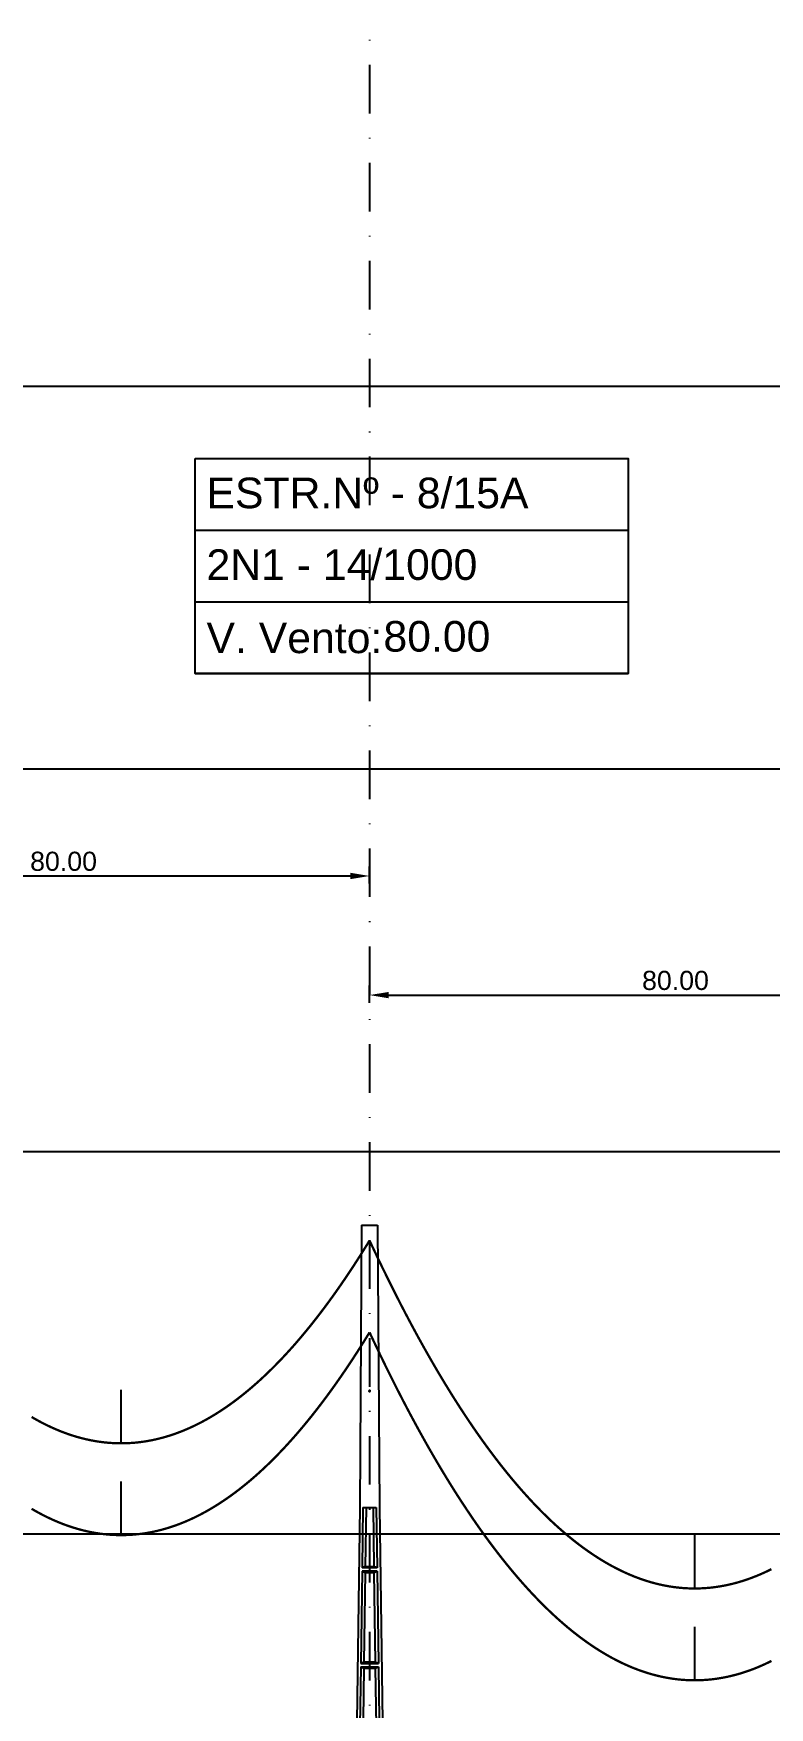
# Model space of a CAD drawing. Header units: metres. Extents: x -121 to 9872, y 3505 to 10721.
# Drawn here: x 8963.8 to 9060.1, y 8877.3 to 9096.1 of the extents above; entities that cross this region are included whole.
import ezdxf
from ezdxf.enums import TextEntityAlignment as Align

# ---------------------------------------------------------------- set-up
doc = ezdxf.new("R2010")
doc.units = ezdxf.units.M
doc.header["$PDMODE"] = 2
doc.linetypes.add('DASHDOT', pattern=[25.4, 12.7, -6.35, 0, -6.35])
for name, color, linetype in [('Cabeçalho', 7, 'Continuous'), ('CON-EOL- CA MAGNOLIA', 210, 'Continuous'), ('cotas', 7, 'Continuous'), ('Grade', 9, 'Continuous'), ('Ind.Rot', 8, 'DASHDOT'), ('POSTE DT', 7, 'Continuous')]:
    doc.layers.add(name, color=color, linetype=linetype)
doc.styles.add('Arial', font='arial.ttf')
doc.styles.add('SIMM-PADRÃO_(TXT)', font='arial.ttf', dxfattribs={"height": 2})
doc.styles.get("Standard").update_dxf_attribs({"font": 'arial.ttf'})
doc.dimstyles.new('ISO-25', dxfattribs={"dimtxt": 2.5, "dimasz": 2.5, "dimexe": 1.25, "dimexo": 0.625, "dimtad": 1, "dimzin": 1, "dimtxsty": 'Standard', "dimcen": 2.5, "dimaunit": 1, "dimadec": 3, "dimazin": 3, "dimtfac": 1, "dimtmove": 0, "dimatfit": 3, "dimfxlon": 1, "dimarcsym": 0})

# ---------------------------------------------------------------- blocks, each defined once
blk = doc.blocks.new('*U1')
at = {"layer": 'POSTE DT', "extrusion": (0, 1, 0)}
for p, q in [((-3.31, 378.23), (-4.05, 262)), ((-3.31, 378.23), (3.31, 378.23)), ((3.31, 378.23), (4.06, 262)), ((-4.05, 262), (-7.72, 0)), ((-4.05, 262), (-4.05, 262)), ((-2.73, 262), (-3.08, 237.05)), ((-2.73, 262), (2.75, 262)), ((-1.42, 262), (-1.77, 237.57)), ((1.43, 262), (1.77, 237.57)), ((2.75, 262), (3.1, 237.05)), ((4.06, 262), (7.72, 0)), ((-3.1, 235.74), (-3.63, 197.65)), ((3.11, 235.73), (-3.1, 235.74)), ((3.1, 237.05), (-3.08, 237.05)), ((-1.8, 235.21), (-2.32, 198.19)), ((1.8, 235.21), (2.32, 198.19)), ((3.11, 235.73), (3.65, 197.65)), ((-3.65, 196.34), (-4.19, 158.25)), ((-2.35, 195.8), (-2.87, 158.8)), ((2.35, 195.8), (2.87, 158.8)), ((3.66, 196.34), (4.2, 158.25)), ((-4.21, 156.94), (-4.74, 118.85)), ((-2.9, 156.39), (-3.42, 119.41)), ((2.91, 156.39), (3.42, 119.41)), ((4.21, 156.94), (4.75, 118.85)), ((-4.76, 117.54), (-5.29, 79.45)), ((4.77, 117.54), (-4.76, 117.54)), ((4.75, 118.85), (-4.74, 118.85)), ((4.77, 117.54), (5.3, 79.45)), ((-3.46, 116.98), (-3.97, 80.02)), ((3.46, 116.98), (3.98, 80.02)), ((-5.31, 78.14), (-5.85, 40.06)), ((5.32, 78.14), (-5.31, 78.14)), ((5.3, 79.45), (-5.29, 79.45)), ((-4.01, 77.57), (-4.53, 40.63)), ((4.01, 77.57), (4.53, 40.63)), ((5.32, 78.14), (5.85, 40.06)), ((-5.86, 38.74), (-6.41, 0)), ((5.87, 38.74), (-5.86, 38.74)), ((5.85, 40.06), (-5.85, 40.06)), ((-4.56, 38.17), (-5.1, 0)), ((4.56, 38.17), (5.1, 0)), ((5.87, 38.74), (6.41, 0)), ((-6.41, 0), (-7.72, 0)), ((-5.1, 0), (-6.41, 0)), ((5.1, 0), (-5.1, 0)), ((6.41, 0), (5.1, 0)), ((7.72, 0), (6.41, 0))]:
    blk.add_line(p, q, dxfattribs=at)
at = {"layer": 'POSTE DT', "ltscale": 3}
for points in [[(-3.65, 196.34), (3.66, 196.34)], [(-3.63, 197.65), (3.65, 197.65)], [(-4.21, 156.94), (4.21, 156.94)], [(4.2, 158.25), (-4.19, 158.25)]]:
    blk.add_lwpolyline(points, dxfattribs=at)
at = {"layer": 'POSTE DT'}
for points, knots in [([(0.25, 309.94), (0.25, 309.93), (0.25, 309.93), (0.25, 309.92), (0.25, 309.91), (0.25, 309.9), (0.25, 309.89), (0.24, 309.85), (0.22, 309.82), (0.19, 309.77), (0.16, 309.74), (0.11, 309.71), (0.08, 309.7), (0.01, 309.68), (-0.02, 309.68), (-0.08, 309.7), (-0.11, 309.71), (-0.16, 309.74), (-0.18, 309.76), (-0.21, 309.8), (-0.22, 309.82), (-0.24, 309.85), (-0.24, 309.87), (-0.25, 309.89), (-0.25, 309.9), (-0.25, 309.92), (-0.25, 309.92), (-0.25, 309.93), (-0.25, 309.94), (-0.25, 309.95), (-0.25, 309.95), (-0.25, 309.96), (-0.25, 309.97), (-0.24, 310), (-0.23, 310.02), (-0.21, 310.07), (-0.2, 310.09), (-0.15, 310.14), (-0.13, 310.15), (-0.07, 310.18), (-0.03, 310.19), (0.03, 310.19), (0.06, 310.18), (0.12, 310.16), (0.14, 310.14), (0.18, 310.11), (0.2, 310.09), (0.21, 310.06), (0.22, 310.05), (0.23, 310.04), (0.24, 310.01), (0.24, 309.99), (0.25, 309.97), (0.25, 309.96), (0.25, 309.95), (0.25, 309.94), (0.25, 309.94), (0.25, 309.94), (0.25, 309.94)], [-54.728303, -54.728303, -54.728303, -54.728303, -54.309038, -54.309038, -53.647169, -53.647169, -52.532885, -52.532885, -48.86224, -48.86224, -45.282765, -45.282765, -41.52867, -41.52867, -37.867486, -37.867486, -34.454589, -34.454589, -31.301423, -31.301423, -28.48103, -28.48103, -26.961755, -26.961755, -25.7544, -25.7544, -25.136228, -25.136228, -24.64409, -24.64409, -24.094201, -24.094201, -23.191199, -23.191199, -20.494482, -20.494482, -17.342863, -17.342863, -13.645538, -13.645538, -9.835989, -9.835989, -6.296781, -6.296781, -3.005029, -3.005029, 0, 0, 0, 1.527594, 1.527594, 3.697216, 3.697216, 4.489727, 4.489727, 5.01438, 5.01438, 5.095313, 5.095313, 5.095313, 5.095313]), ([(-3.1, 235.74), (-2.88, 235.65), (-2.67, 235.56), (-2.23, 235.39), (-2.02, 235.3), (-1.8, 235.21)], [0.055576, 0.055576, 0.055576, 0.055576, 56.767409, 56.767409, 113.50757, 113.50757, 113.50757, 113.50757]), ([(-1.77, 237.57), (-1.99, 237.49), (-2.21, 237.4), (-2.64, 237.22), (-2.86, 237.14), (-3.08, 237.05)], [0, 0, 0, 0, 56.660495, 56.660495, 113.412826, 113.412826, 113.412826, 113.412826]), ([(-1.8, 235.21), (-1.2, 235.21), (-0.6, 235.21), (0.6, 235.21), (1.2, 235.21), (1.8, 235.21)], [0, 0, 0, 0, 68.567797, 68.567797, 137.136247, 137.136247, 137.136247, 137.136247]), ([(1.77, 237.57), (1.18, 237.57), (0.59, 237.57), (-0.59, 237.57), (-1.18, 237.57), (-1.77, 237.57)], [0, 0, 0, 0, 67.306894, 67.306894, 134.614447, 134.614447, 134.614447, 134.614447]), ([(3.1, 237.05), (2.87, 237.14), (2.65, 237.23), (2.21, 237.4), (1.99, 237.49), (1.77, 237.57)], [0, 0, 0, 0, 56.738948, 56.738948, 113.38731, 113.38731, 113.38731, 113.38731]), ([(1.8, 235.21), (2.02, 235.3), (2.24, 235.38), (2.68, 235.56), (2.89, 235.65), (3.11, 235.73)], [0, 0, 0, 0, 56.845349, 56.845349, 113.599799, 113.599799, 113.599799, 113.599799]), ([(-3.65, 196.34), (-3.43, 196.25), (-3.22, 196.16), (-2.78, 195.98), (-2.57, 195.89), (-2.35, 195.8)], [0.054307, 0.054307, 0.054307, 0.054307, 63.527131, 63.527131, 127.063246, 127.063246, 127.063246, 127.063246]), ([(-2.32, 198.19), (-2.54, 198.1), (-2.76, 198.01), (-3.2, 197.83), (-3.41, 197.74), (-3.63, 197.65)], [0, 0, 0, 0, 63.412073, 63.412073, 126.777421, 126.777421, 126.777421, 126.777421]), ([(-2.35, 195.8), (-1.57, 195.8), (-0.78, 195.8), (0.79, 195.8), (1.57, 195.8), (2.35, 195.8)], [0, 0, 0, 0, 89.585713, 89.585713, 179.17191, 179.17191, 179.17191, 179.17191]), ([(2.32, 198.19), (1.55, 198.19), (0.77, 198.19), (-0.77, 198.19), (-1.55, 198.19), (-2.32, 198.19)], [0, 0, 0, 0, 88.31008, 88.31008, 176.620652, 176.620652, 176.620652, 176.620652]), ([(3.65, 197.65), (3.43, 197.74), (3.2, 197.83), (2.76, 198.01), (2.54, 198.1), (2.32, 198.19)], [0, 0, 0, 0, 63.488119, 63.488119, 126.880939, 126.880939, 126.880939, 126.880939]), ([(2.35, 195.8), (2.57, 195.89), (2.79, 195.98), (3.23, 196.16), (3.45, 196.25), (3.66, 196.34)], [0, 0, 0, 0, 63.60246, 63.60246, 127.109696, 127.109696, 127.109696, 127.109696]), ([(-2.87, 158.8), (-3.09, 158.71), (-3.31, 158.62), (-3.75, 158.43), (-3.97, 158.34), (-4.19, 158.25)], [0, 0, 0, 0, 70.301707, 70.301707, 140.590947, 140.590947, 140.590947, 140.590947]), ([(2.87, 158.8), (1.92, 158.8), (0.96, 158.8), (-0.96, 158.8), (-1.91, 158.8), (-2.87, 158.8)], [0, 0, 0, 0, 109.314454, 109.314454, 218.629264, 218.629264, 218.629264, 218.629264]), ([(4.2, 158.25), (3.98, 158.34), (3.76, 158.44), (3.31, 158.62), (3.09, 158.71), (2.87, 158.8)], [0, 0, 0, 0, 70.379198, 70.379198, 140.659718, 140.659718, 140.659718, 140.659718]), ([(-4.21, 156.94), (-3.99, 156.85), (-3.77, 156.75), (-3.34, 156.57), (-3.12, 156.48), (-2.9, 156.39)], [0.053423, 0.053423, 0.053423, 0.053423, 70.429742, 70.429742, 140.90167, 140.90167, 140.90167, 140.90167]), ([(-2.9, 156.39), (-1.94, 156.39), (-0.97, 156.39), (0.97, 156.39), (1.94, 156.39), (2.91, 156.39)], [0, 0, 0, 0, 110.60219, 110.60219, 221.20473, 221.20473, 221.20473, 221.20473]), ([(2.91, 156.39), (3.12, 156.48), (3.34, 156.57), (3.78, 156.75), (4, 156.85), (4.21, 156.94)], [0, 0, 0, 0, 70.506649, 70.506649, 140.914701, 140.914701, 140.914701, 140.914701]), ([(-4.76, 117.54), (-4.54, 117.45), (-4.32, 117.35), (-3.89, 117.17), (-3.67, 117.07), (-3.46, 116.98)], [0.052784, 0.052784, 0.052784, 0.052784, 77.438432, 77.438432, 154.950301, 154.950301, 154.950301, 154.950301]), ([(-3.42, 119.41), (-3.64, 119.32), (-3.86, 119.23), (-4.3, 119.04), (-4.52, 118.95), (-4.74, 118.85)], [0, 0, 0, 0, 77.299547, 77.299547, 154.618634, 154.618634, 154.618634, 154.618634]), ([(3.42, 119.41), (2.28, 119.41), (1.14, 119.41), (-1.14, 119.41), (-2.28, 119.41), (-3.42, 119.41)], [0, 0, 0, 0, 130.319901, 130.319901, 260.640046, 260.640046, 260.640046, 260.640046]), ([(4.75, 118.85), (4.53, 118.95), (4.31, 119.04), (3.87, 119.23), (3.64, 119.32), (3.42, 119.41)], [0, 0, 0, 0, 77.381597, 77.381597, 154.66183, 154.66183, 154.66183, 154.66183]), ([(3.46, 116.98), (3.68, 117.07), (3.89, 117.17), (4.33, 117.35), (4.55, 117.45), (4.77, 117.54)], [0, 0, 0, 0, 77.520013, 77.520013, 154.938747, 154.938747, 154.938747, 154.938747]), ([(-3.46, 116.98), (-2.3, 116.98), (-1.15, 116.98), (1.15, 116.98), (2.31, 116.98), (3.46, 116.98)], [0, 0, 0, 0, 131.617604, 131.617604, 263.235447, 263.235447, 263.235447, 263.235447]), ([(-5.31, 78.14), (-5.09, 78.05), (-4.88, 77.95), (-4.44, 77.76), (-4.23, 77.67), (-4.01, 77.57)], [0.052308, 0.052308, 0.052308, 0.052308, 84.527725, 84.527725, 169.158824, 169.158824, 169.158824, 169.158824]), ([(-3.97, 80.02), (-4.19, 79.93), (-4.41, 79.83), (-4.85, 79.64), (-5.07, 79.55), (-5.29, 79.45)], [0, 0, 0, 0, 84.379671, 84.379671, 168.809376, 168.809376, 168.809376, 168.809376]), ([(-4.01, 77.57), (-2.67, 77.57), (-1.34, 77.57), (1.34, 77.57), (2.67, 77.57), (4.01, 77.57)], [0, 0, 0, 0, 152.632212, 152.632212, 305.264569, 305.264569, 305.264569, 305.264569]), ([(3.98, 80.02), (2.65, 80.02), (1.33, 80.02), (-1.32, 80.02), (-2.65, 80.02), (-3.97, 80.02)], [0, 0, 0, 0, 151.326157, 151.326157, 302.652465, 302.652465, 302.652465, 302.652465]), ([(5.3, 79.45), (5.08, 79.55), (4.86, 79.64), (4.42, 79.83), (4.2, 79.93), (3.98, 80.02)], [0, 0, 0, 0, 84.46863, 84.46863, 168.833721, 168.833721, 168.833721, 168.833721]), ([(4.01, 77.57), (4.23, 77.67), (4.45, 77.76), (4.88, 77.95), (5.1, 78.05), (5.32, 78.14)], [0, 0, 0, 0, 84.616316, 84.616316, 169.129178, 169.129178, 169.129178, 169.129178]), ([(-5.86, 38.74), (-5.65, 38.65), (-5.43, 38.55), (-5, 38.36), (-4.78, 38.26), (-4.56, 38.17)], [0.026524, 0.026524, 0.026524, 0.026524, 91.679563, 91.679563, 183.466041, 183.466041, 183.466041, 183.466041]), ([(-4.53, 40.63), (-4.75, 40.53), (-4.97, 40.44), (-5.41, 40.25), (-5.63, 40.15), (-5.85, 40.06)], [0, 0, 0, 0, 91.523648, 91.523648, 183.126775, 183.126775, 183.126775, 183.126775]), ([(-4.56, 38.17), (-3.04, 38.17), (-1.52, 38.17), (1.52, 38.17), (3.04, 38.17), (4.56, 38.17)], [0, 0, 0, 0, 173.646192, 173.646192, 347.292451, 347.292451, 347.292451, 347.292451]), ([(4.53, 40.63), (3.02, 40.63), (1.51, 40.63), (-1.51, 40.63), (-3.02, 40.63), (-4.53, 40.63)], [0, 0, 0, 0, 172.33304, 172.33304, 344.666151, 344.666151, 344.666151, 344.666151]), ([(5.85, 40.06), (5.63, 40.15), (5.41, 40.25), (4.97, 40.44), (4.75, 40.53), (4.53, 40.63)], [0, 0, 0, 0, 91.621326, 91.621326, 183.137324, 183.137324, 183.137324, 183.137324]), ([(4.56, 38.17), (4.78, 38.26), (5, 38.36), (5.43, 38.55), (5.65, 38.65), (5.87, 38.74)], [0, 0, 0, 0, 91.776928, 91.776928, 183.448614, 183.448614, 183.448614, 183.448614])]:
    blk.add_open_spline(points, degree=3, knots=knots, dxfattribs=at)
blk = doc.blocks.new('Bloco P Sup')
at = {"layer": 'Cabeçalho'}
blk.add_lwpolyline([(-11.66, -3.34), (44.97, -3.34), (44.97, -31.45), (-11.66, -31.45)], close=True, dxfattribs=at)
for points in [[(-11.66, -12.71), (44.97, -12.71)], [(-11.66, -22.08), (44.97, -22.08)], [(-11.66, -31.45), (44.97, -31.45)]]:
    blk.add_lwpolyline(points, dxfattribs=at)
at = {"layer": 'Cabeçalho', "style": 'Arial'}
blk.add_text('V. Vento:', height=4, dxfattribs=at).set_placement((-10.16, -26.77), align=Align.MIDDLE_LEFT)
at = {"layer": 'Cabeçalho', "style": 'SIMM-PADRÃO_(TXT)'}
for tag, p in [('ESTRUTURANUM', (-10.16, -11.03)), ('TIPO_ESFORÇO', (-10.16, -20.4)), ('VÃOVENTO', (12.97, -29.77))]:
    blk.add_attdef(tag, text='', height=4, dxfattribs=at).set_placement(p, align=Align.BOTTOM_LEFT)
blk = doc.blocks.new('*D154')
at = {"layer": 'cotas', "color": 0, "lineweight": -2, "transparency": 16777216}
for p, q in [((8927.77, 8985), (8927.77, 8987.25)), ((8930.27, 8986), (9005.27, 8986)), ((9007.77, 8985), (9007.77, 8987.25))]:
    blk.add_line(p, q, dxfattribs=at)
at = {"layer": 'cotas', "color": 0, "transparency": 16777216}
for points in [[(8930.27, 8986.41), (8930.27, 8985.58), (8927.77, 8986)], [(9005.27, 8986.41), (9005.27, 8985.58), (9007.77, 8986)]]:
    blk.add_solid(points, dxfattribs=at)
at = {"layer": 'Defpoints', "color": 0, "transparency": 16777216}
for p in [(9007.77, 8986), (8927.77, 8970.77), (9007.77, 8940.35)]:
    blk.add_point(p, dxfattribs=at)
at = {"layer": 'cotas', "color": 0, "transparency": 16777216, "insert": (8967.77, 8987.9), "char_height": 2.5, "attachment_point": 5}
blk.add_mtext('80.00', dxfattribs=at)
blk = doc.blocks.new('*D155')
at = {"layer": 'cotas', "color": 0, "lineweight": -2, "transparency": 16777216}
for p, q in [((9007.77, 8969.43), (9007.77, 8971.68)), ((9087.77, 8969.43), (9087.77, 8971.68)), ((9010.27, 8970.43), (9085.27, 8970.43))]:
    blk.add_line(p, q, dxfattribs=at)
at = {"layer": 'cotas', "color": 0, "transparency": 16777216}
for points in [[(9010.27, 8970.84), (9010.27, 8970.01), (9007.77, 8970.43)], [(9085.27, 8970.84), (9085.27, 8970.01), (9087.77, 8970.43)]]:
    blk.add_solid(points, dxfattribs=at)
at = {"layer": 'Defpoints', "color": 0, "transparency": 16777216}
for p in [(9087.77, 8970.43), (9007.77, 8940.35), (9087.77, 8930.24)]:
    blk.add_point(p, dxfattribs=at)
at = {"layer": 'cotas', "color": 0, "transparency": 16777216, "insert": (9047.77, 8972.33), "char_height": 2.5, "attachment_point": 5}
blk.add_mtext('80.00', dxfattribs=at)

msp = doc.modelspace()

# ---------------------------------------------------------------- linework, layer by layer
at = {"layer": 'CON-EOL- CA MAGNOLIA'}
for p, q in [((8975.304, 8911.85), (8975.304, 8918.85)), ((8975.304, 8899.85), (8975.304, 8906.85)), ((8975.304, 8899.85), (8975.304, 8906.85)), ((9050.278, 8892.875), (9050.278, 8899.875)), ((9050.278, 8880.875), (9050.278, 8887.875)), ((9050.278, 8880.875), (9050.278, 8887.875))]:
    msp.add_line(p, q, dxfattribs=at)
at = {"layer": 'CON-EOL- CA MAGNOLIA', "const_width": 0.3}
for points in [[(8963.596, 8915.289), (8963.994, 8915.059), (8964.392, 8914.837), (8964.79, 8914.623), (8965.188, 8914.417), (8965.586, 8914.219), (8965.984, 8914.029), (8966.382, 8913.846), (8966.78, 8913.672), (8967.178, 8913.506), (8967.576, 8913.348), (8967.974, 8913.197), (8968.372, 8913.055), (8968.77, 8912.921), (8969.168, 8912.794), (8969.566, 8912.676), (8969.964, 8912.565), (8970.362, 8912.462), (8970.76, 8912.368), (8971.158, 8912.281), (8971.556, 8912.202), (8971.954, 8912.131), (8972.352, 8912.068), (8972.75, 8912.013), (8973.148, 8911.966), (8973.546, 8911.927), (8973.944, 8911.896), (8974.342, 8911.873), (8974.74, 8911.858), (8975.138, 8911.851), (8975.536, 8911.851), (8975.934, 8911.86), (8976.332, 8911.876), (8976.73, 8911.901), (8977.128, 8911.933), (8977.526, 8911.974), (8977.924, 8912.022), (8978.322, 8912.078), (8978.72, 8912.143), (8979.118, 8912.215), (8979.516, 8912.295), (8979.914, 8912.383), (8980.312, 8912.479), (8980.71, 8912.583), (8981.108, 8912.695), (8981.506, 8912.815), (8981.904, 8912.942), (8982.302, 8913.078), (8982.7, 8913.222), (8983.098, 8913.374), (8983.496, 8913.533), (8983.894, 8913.701), (8984.292, 8913.876), (8984.69, 8914.06), (8985.088, 8914.251), (8985.486, 8914.451), (8985.884, 8914.658), (8986.282, 8914.873), (8986.68, 8915.096), (8987.078, 8915.328), (8987.476, 8915.567), (8987.875, 8915.814), (8988.273, 8916.069), (8988.671, 8916.332), (8989.069, 8916.603), (8989.467, 8916.882), (8989.865, 8917.169), (8990.263, 8917.464), (8990.661, 8917.767), (8991.059, 8918.078), (8991.457, 8918.397), (8991.855, 8918.723), (8992.253, 8919.058), (8992.651, 8919.401), (8993.049, 8919.752), (8993.447, 8920.11), (8993.845, 8920.477), (8994.243, 8920.852), (8994.641, 8921.234), (8995.039, 8921.625), (8995.437, 8922.023), (8995.835, 8922.43), (8996.233, 8922.844), (8996.631, 8923.267), (8997.029, 8923.698), (8997.427, 8924.136), (8997.825, 8924.583), (8998.223, 8925.037), (8998.621, 8925.5), (8999.019, 8925.97), (8999.417, 8926.449), (8999.815, 8926.935), (9000.213, 8927.43), (9000.611, 8927.933), (9001.009, 8928.443), (9001.407, 8928.962), (9001.805, 8929.488), (9002.203, 8930.023), (9002.601, 8930.565), (9002.999, 8931.116), (9003.397, 8931.675), (9003.795, 8932.241), (9004.193, 8932.816), (9004.591, 8933.399), (9004.989, 8933.99), (9005.387, 8934.588), (9005.785, 8935.195), (9006.183, 8935.81), (9006.581, 8936.433), (9006.979, 8937.064), (9007.377, 8937.703), (9007.775, 8938.35)], [(9007.775, 8938.35), (9008.173, 8937.499), (9008.571, 8936.656), (9008.969, 8935.822), (9009.367, 8934.995), (9009.765, 8934.177), (9010.163, 8933.367), (9010.561, 8932.565), (9010.959, 8931.771), (9011.357, 8930.985), (9011.755, 8930.207), (9012.153, 8929.437), (9012.551, 8928.675), (9012.949, 8927.922), (9013.347, 8927.176), (9013.745, 8926.439), (9014.143, 8925.709), (9014.541, 8924.988), (9014.939, 8924.275), (9015.337, 8923.57), (9015.735, 8922.873), (9016.133, 8922.184), (9016.531, 8921.503), (9016.929, 8920.83), (9017.327, 8920.165), (9017.725, 8919.508), (9018.123, 8918.86), (9018.521, 8918.219), (9018.919, 8917.586), (9019.317, 8916.962), (9019.715, 8916.345), (9020.113, 8915.737), (9020.511, 8915.137), (9020.909, 8914.544), (9021.307, 8913.96), (9021.705, 8913.383), (9022.103, 8912.815), (9022.501, 8912.255), (9022.899, 8911.702), (9023.297, 8911.158), (9023.695, 8910.622), (9024.093, 8910.094), (9024.491, 8909.574), (9024.889, 8909.061), (9025.287, 8908.557), (9025.685, 8908.061), (9026.083, 8907.573), (9026.481, 8907.093), (9026.879, 8906.621), (9027.277, 8906.156), (9027.675, 8905.7), (9028.074, 8905.252), (9028.472, 8904.812), (9028.87, 8904.38), (9029.268, 8903.956), (9029.666, 8903.539), (9030.064, 8903.131), (9030.462, 8902.731), (9030.86, 8902.339), (9031.258, 8901.954), (9031.656, 8901.578), (9032.054, 8901.21), (9032.452, 8900.849), (9032.85, 8900.497), (9033.248, 8900.153), (9033.646, 8899.816), (9034.044, 8899.488), (9034.442, 8899.167), (9034.84, 8898.855), (9035.238, 8898.55), (9035.636, 8898.254), (9036.034, 8897.965), (9036.432, 8897.685), (9036.83, 8897.412), (9037.228, 8897.147), (9037.626, 8896.891), (9038.024, 8896.642), (9038.422, 8896.401), (9038.82, 8896.168), (9039.218, 8895.943), (9039.616, 8895.727), (9040.014, 8895.518), (9040.412, 8895.317), (9040.81, 8895.123), (9041.208, 8894.938), (9041.606, 8894.761), (9042.004, 8894.592), (9042.402, 8894.431), (9042.8, 8894.277), (9043.198, 8894.132), (9043.596, 8893.995), (9043.994, 8893.865), (9044.392, 8893.744), (9044.79, 8893.63), (9045.188, 8893.525), (9045.586, 8893.427), (9045.984, 8893.337), (9046.382, 8893.256), (9046.78, 8893.182), (9047.178, 8893.116), (9047.576, 8893.058), (9047.974, 8893.008), (9048.372, 8892.966), (9048.77, 8892.932), (9049.168, 8892.906), (9049.566, 8892.888), (9049.964, 8892.878), (9050.362, 8892.875), (9050.76, 8892.881), (9051.158, 8892.895), (9051.556, 8892.916), (9051.954, 8892.946), (9052.352, 8892.983), (9052.75, 8893.028), (9053.148, 8893.082), (9053.546, 8893.143), (9053.944, 8893.212), (9054.342, 8893.289), (9054.74, 8893.374), (9055.138, 8893.468), (9055.536, 8893.568), (9055.934, 8893.677), (9056.332, 8893.794), (9056.73, 8893.919), (9057.128, 8894.052), (9057.526, 8894.193), (9057.924, 8894.342), (9058.322, 8894.498), (9058.72, 8894.663), (9059.118, 8894.835), (9059.516, 8895.016), (9059.914, 8895.204), (9060.312, 8895.401)], [(8963.596, 8903.289), (8963.994, 8903.059), (8964.392, 8902.837), (8964.79, 8902.623), (8965.188, 8902.417), (8965.586, 8902.219), (8965.984, 8902.029), (8966.382, 8901.846), (8966.78, 8901.672), (8967.178, 8901.506), (8967.576, 8901.348), (8967.974, 8901.197), (8968.372, 8901.055), (8968.77, 8900.921), (8969.168, 8900.794), (8969.566, 8900.676), (8969.964, 8900.565), (8970.362, 8900.462), (8970.76, 8900.368), (8971.158, 8900.281), (8971.556, 8900.202), (8971.954, 8900.131), (8972.352, 8900.068), (8972.75, 8900.013), (8973.148, 8899.966), (8973.546, 8899.927), (8973.944, 8899.896), (8974.342, 8899.873), (8974.74, 8899.858), (8975.138, 8899.851), (8975.536, 8899.851), (8975.934, 8899.86), (8976.332, 8899.876), (8976.73, 8899.901), (8977.128, 8899.933), (8977.526, 8899.974), (8977.924, 8900.022), (8978.322, 8900.078), (8978.72, 8900.143), (8979.118, 8900.215), (8979.516, 8900.295), (8979.914, 8900.383), (8980.312, 8900.479), (8980.71, 8900.583), (8981.108, 8900.695), (8981.506, 8900.815), (8981.904, 8900.943), (8982.302, 8901.078), (8982.7, 8901.222), (8983.098, 8901.374), (8983.496, 8901.533), (8983.894, 8901.701), (8984.292, 8901.876), (8984.69, 8902.06), (8985.088, 8902.251), (8985.486, 8902.451), (8985.884, 8902.658), (8986.282, 8902.873), (8986.68, 8903.097), (8987.078, 8903.328), (8987.476, 8903.567), (8987.875, 8903.814), (8988.273, 8904.069), (8988.671, 8904.332), (8989.069, 8904.603), (8989.467, 8904.882), (8989.865, 8905.169), (8990.263, 8905.464), (8990.661, 8905.767), (8991.059, 8906.078), (8991.457, 8906.397), (8991.855, 8906.723), (8992.253, 8907.058), (8992.651, 8907.401), (8993.049, 8907.752), (8993.447, 8908.11), (8993.845, 8908.477), (8994.243, 8908.852), (8994.641, 8909.234), (8995.039, 8909.625), (8995.437, 8910.023), (8995.835, 8910.43), (8996.233, 8910.845), (8996.631, 8911.267), (8997.029, 8911.698), (8997.427, 8912.136), (8997.825, 8912.583), (8998.223, 8913.037), (8998.621, 8913.5), (8999.019, 8913.97), (8999.417, 8914.449), (8999.815, 8914.935), (9000.213, 8915.43), (9000.611, 8915.932), (9001.009, 8916.443), (9001.407, 8916.962), (9001.805, 8917.488), (9002.203, 8918.023), (9002.601, 8918.565), (9002.999, 8919.116), (9003.397, 8919.675), (9003.795, 8920.241), (9004.193, 8920.816), (9004.591, 8921.399), (9004.989, 8921.99), (9005.387, 8922.588), (9005.785, 8923.195), (9006.183, 8923.81), (9006.581, 8924.433), (9006.979, 8925.064), (9007.377, 8925.703), (9007.775, 8926.35)], [(8963.596, 8903.289), (8963.994, 8903.059), (8964.392, 8902.837), (8964.79, 8902.623), (8965.188, 8902.417), (8965.586, 8902.219), (8965.984, 8902.029), (8966.382, 8901.846), (8966.78, 8901.672), (8967.178, 8901.506), (8967.576, 8901.348), (8967.974, 8901.197), (8968.372, 8901.055), (8968.77, 8900.921), (8969.168, 8900.794), (8969.566, 8900.676), (8969.964, 8900.565), (8970.362, 8900.462), (8970.76, 8900.368), (8971.158, 8900.281), (8971.556, 8900.202), (8971.954, 8900.131), (8972.352, 8900.068), (8972.75, 8900.013), (8973.148, 8899.966), (8973.546, 8899.927), (8973.944, 8899.896), (8974.342, 8899.873), (8974.74, 8899.858), (8975.138, 8899.851), (8975.536, 8899.851), (8975.934, 8899.86), (8976.332, 8899.876), (8976.73, 8899.901), (8977.128, 8899.933), (8977.526, 8899.974), (8977.924, 8900.022), (8978.322, 8900.078), (8978.72, 8900.143), (8979.118, 8900.215), (8979.516, 8900.295), (8979.914, 8900.383), (8980.312, 8900.479), (8980.71, 8900.583), (8981.108, 8900.695), (8981.506, 8900.815), (8981.904, 8900.942), (8982.302, 8901.078), (8982.7, 8901.222), (8983.098, 8901.374), (8983.496, 8901.533), (8983.894, 8901.701), (8984.292, 8901.876), (8984.69, 8902.06), (8985.088, 8902.251), (8985.486, 8902.451), (8985.884, 8902.658), (8986.282, 8902.873), (8986.68, 8903.096), (8987.078, 8903.328), (8987.476, 8903.567), (8987.875, 8903.814), (8988.273, 8904.069), (8988.671, 8904.332), (8989.069, 8904.603), (8989.467, 8904.882), (8989.865, 8905.169), (8990.263, 8905.464), (8990.661, 8905.767), (8991.059, 8906.078), (8991.457, 8906.397), (8991.855, 8906.723), (8992.253, 8907.058), (8992.651, 8907.401), (8993.049, 8907.752), (8993.447, 8908.11), (8993.845, 8908.477), (8994.243, 8908.852), (8994.641, 8909.234), (8995.039, 8909.625), (8995.437, 8910.023), (8995.835, 8910.43), (8996.233, 8910.844), (8996.631, 8911.267), (8997.029, 8911.698), (8997.427, 8912.136), (8997.825, 8912.583), (8998.223, 8913.037), (8998.621, 8913.5), (8999.019, 8913.97), (8999.417, 8914.449), (8999.815, 8914.935), (9000.213, 8915.43), (9000.611, 8915.933), (9001.009, 8916.443), (9001.407, 8916.962), (9001.805, 8917.488), (9002.203, 8918.023), (9002.601, 8918.565), (9002.999, 8919.116), (9003.397, 8919.675), (9003.795, 8920.241), (9004.193, 8920.816), (9004.591, 8921.399), (9004.989, 8921.99), (9005.387, 8922.588), (9005.785, 8923.195), (9006.183, 8923.81), (9006.581, 8924.433), (9006.979, 8925.064), (9007.377, 8925.703), (9007.775, 8926.35)], [(9007.775, 8926.35), (9008.173, 8925.499), (9008.571, 8924.656), (9008.969, 8923.822), (9009.367, 8922.995), (9009.765, 8922.177), (9010.163, 8921.367), (9010.561, 8920.565), (9010.959, 8919.77), (9011.357, 8918.985), (9011.755, 8918.207), (9012.153, 8917.437), (9012.551, 8916.675), (9012.949, 8915.922), (9013.347, 8915.176), (9013.745, 8914.439), (9014.143, 8913.709), (9014.541, 8912.988), (9014.939, 8912.275), (9015.337, 8911.57), (9015.735, 8910.873), (9016.133, 8910.184), (9016.531, 8909.503), (9016.929, 8908.83), (9017.327, 8908.165), (9017.725, 8907.508), (9018.123, 8906.86), (9018.521, 8906.219), (9018.919, 8905.587), (9019.317, 8904.962), (9019.715, 8904.345), (9020.113, 8903.737), (9020.511, 8903.137), (9020.909, 8902.544), (9021.307, 8901.96), (9021.705, 8901.383), (9022.103, 8900.815), (9022.501, 8900.255), (9022.899, 8899.702), (9023.297, 8899.158), (9023.695, 8898.622), (9024.093, 8898.094), (9024.491, 8897.574), (9024.889, 8897.061), (9025.287, 8896.557), (9025.685, 8896.061), (9026.083, 8895.573), (9026.481, 8895.093), (9026.879, 8894.621), (9027.277, 8894.156), (9027.675, 8893.7), (9028.074, 8893.252), (9028.472, 8892.812), (9028.87, 8892.38), (9029.268, 8891.955), (9029.666, 8891.539), (9030.064, 8891.131), (9030.462, 8890.731), (9030.86, 8890.339), (9031.258, 8889.954), (9031.656, 8889.578), (9032.054, 8889.21), (9032.452, 8888.849), (9032.85, 8888.497), (9033.248, 8888.153), (9033.646, 8887.816), (9034.044, 8887.488), (9034.442, 8887.167), (9034.84, 8886.855), (9035.238, 8886.55), (9035.636, 8886.254), (9036.034, 8885.965), (9036.432, 8885.685), (9036.83, 8885.412), (9037.228, 8885.147), (9037.626, 8884.891), (9038.024, 8884.642), (9038.422, 8884.401), (9038.82, 8884.168), (9039.218, 8883.943), (9039.616, 8883.727), (9040.014, 8883.518), (9040.412, 8883.317), (9040.81, 8883.124), (9041.208, 8882.938), (9041.606, 8882.761), (9042.004, 8882.592), (9042.402, 8882.431), (9042.8, 8882.278), (9043.198, 8882.132), (9043.596, 8881.995), (9043.994, 8881.865), (9044.392, 8881.744), (9044.79, 8881.63), (9045.188, 8881.525), (9045.586, 8881.427), (9045.984, 8881.337), (9046.382, 8881.256), (9046.78, 8881.182), (9047.178, 8881.116), (9047.576, 8881.058), (9047.974, 8881.008), (9048.372, 8880.966), (9048.77, 8880.932), (9049.168, 8880.906), (9049.566, 8880.888), (9049.964, 8880.878), (9050.362, 8880.875), (9050.76, 8880.881), (9051.158, 8880.894), (9051.556, 8880.916), (9051.954, 8880.946), (9052.352, 8880.983), (9052.75, 8881.028), (9053.148, 8881.082), (9053.546, 8881.143), (9053.944, 8881.212), (9054.342, 8881.289), (9054.74, 8881.374), (9055.138, 8881.468), (9055.536, 8881.569), (9055.934, 8881.677), (9056.332, 8881.794), (9056.73, 8881.919), (9057.128, 8882.052), (9057.526, 8882.193), (9057.924, 8882.342), (9058.322, 8882.498), (9058.72, 8882.663), (9059.118, 8882.835), (9059.516, 8883.016), (9059.914, 8883.204), (9060.312, 8883.401)], [(9007.775, 8926.35), (9008.173, 8925.499), (9008.571, 8924.656), (9008.969, 8923.822), (9009.367, 8922.995), (9009.765, 8922.177), (9010.163, 8921.367), (9010.561, 8920.565), (9010.959, 8919.77), (9011.357, 8918.985), (9011.755, 8918.207), (9012.153, 8917.437), (9012.551, 8916.675), (9012.949, 8915.922), (9013.347, 8915.176), (9013.745, 8914.439), (9014.143, 8913.709), (9014.541, 8912.988), (9014.939, 8912.275), (9015.337, 8911.57), (9015.735, 8910.873), (9016.133, 8910.184), (9016.531, 8909.503), (9016.929, 8908.83), (9017.327, 8908.165), (9017.725, 8907.508), (9018.123, 8906.86), (9018.521, 8906.219), (9018.919, 8905.586), (9019.317, 8904.962), (9019.715, 8904.345), (9020.113, 8903.737), (9020.511, 8903.137), (9020.909, 8902.544), (9021.307, 8901.96), (9021.705, 8901.383), (9022.103, 8900.815), (9022.501, 8900.255), (9022.899, 8899.702), (9023.297, 8899.158), (9023.695, 8898.622), (9024.093, 8898.094), (9024.491, 8897.574), (9024.889, 8897.061), (9025.287, 8896.557), (9025.685, 8896.061), (9026.083, 8895.573), (9026.481, 8895.093), (9026.879, 8894.621), (9027.277, 8894.156), (9027.675, 8893.7), (9028.074, 8893.252), (9028.472, 8892.812), (9028.87, 8892.38), (9029.268, 8891.955), (9029.666, 8891.539), (9030.064, 8891.131), (9030.462, 8890.731), (9030.86, 8890.339), (9031.258, 8889.954), (9031.656, 8889.578), (9032.054, 8889.21), (9032.452, 8888.849), (9032.85, 8888.497), (9033.248, 8888.153), (9033.646, 8887.816), (9034.044, 8887.488), (9034.442, 8887.167), (9034.84, 8886.855), (9035.238, 8886.55), (9035.636, 8886.254), (9036.034, 8885.965), (9036.432, 8885.685), (9036.83, 8885.412), (9037.228, 8885.147), (9037.626, 8884.891), (9038.024, 8884.642), (9038.422, 8884.401), (9038.82, 8884.168), (9039.218, 8883.943), (9039.616, 8883.726), (9040.014, 8883.518), (9040.412, 8883.317), (9040.81, 8883.123), (9041.208, 8882.938), (9041.606, 8882.761), (9042.004, 8882.592), (9042.402, 8882.431), (9042.8, 8882.278), (9043.198, 8882.132), (9043.596, 8881.995), (9043.994, 8881.865), (9044.392, 8881.744), (9044.79, 8881.63), (9045.188, 8881.525), (9045.586, 8881.427), (9045.984, 8881.337), (9046.382, 8881.256), (9046.78, 8881.182), (9047.178, 8881.116), (9047.576, 8881.058), (9047.974, 8881.008), (9048.372, 8880.966), (9048.77, 8880.932), (9049.168, 8880.906), (9049.566, 8880.888), (9049.964, 8880.878), (9050.362, 8880.875), (9050.76, 8880.881), (9051.158, 8880.894), (9051.556, 8880.916), (9051.954, 8880.946), (9052.352, 8880.983), (9052.75, 8881.028), (9053.148, 8881.082), (9053.546, 8881.143), (9053.944, 8881.212), (9054.342, 8881.289), (9054.74, 8881.374), (9055.138, 8881.468), (9055.536, 8881.568), (9055.934, 8881.677), (9056.332, 8881.794), (9056.73, 8881.919), (9057.128, 8882.052), (9057.526, 8882.193), (9057.924, 8882.342), (9058.322, 8882.498), (9058.72, 8882.663), (9059.118, 8882.835), (9059.516, 8883.016), (9059.914, 8883.204), (9060.312, 8883.401)]]:
    msp.add_lwpolyline(points, dxfattribs=at)
at = {"layer": 'Grade'}
for points in [[(0, 9050), (9859.453, 9050)], [(0, 9000), (9859.453, 9000)], [(0, 8950), (9859.453, 8950)], [(0, 8900), (9859.453, 8900)]]:
    msp.add_lwpolyline(points, dxfattribs=at)
at = {"layer": 'Ind.Rot', "linetype": 'DASHDOT', "ltscale": 0.5}
msp.add_lwpolyline([(9007.775, 10500), (9007.775, 8300)], dxfattribs=at)

# ---------------------------------------------------------------- block references
at = {"layer": 'Cabeçalho'}
msp.add_blockref('Bloco P Sup', (8996.617, 9043.891), dxfattribs=at).add_auto_attribs({'ESTRUTURANUM': 'ESTR.Nº - 8/15A', 'TIPO_ESFORÇO': '2N1 - 14/1000', 'VÃOVENTO': '80.00'})
at = {"layer": 'POSTE DT', "xscale": 0.3172702451939489, "yscale": 0.3172702451939489, "zscale": 0.3172702451939489}
msp.add_blockref('*U1', (9007.775, 8820.35), dxfattribs=at)

# ---------------------------------------------------------------- dimensions: what is measured, and where the dimension line sits
at = {"layer": 'cotas'}
for base, p1, p2, picture, middle in [((9007.775, 8985.996), (8927.775, 8970.77), (9007.775, 8940.35), '*D154', (8967.775, 8987.897)), ((9087.775, 8970.428), (9007.775, 8940.35), (9087.775, 8930.24), '*D155', (9047.775, 8972.329))]:
    dim = msp.add_linear_dim(base=base, p1=p1, p2=p2, dimstyle='ISO-25', dxfattribs=at)
    dim.commit()
    dim.dimension.update_dxf_attribs({"geometry": picture, "text_midpoint": middle})

doc.saveas('drawing.dxf')
